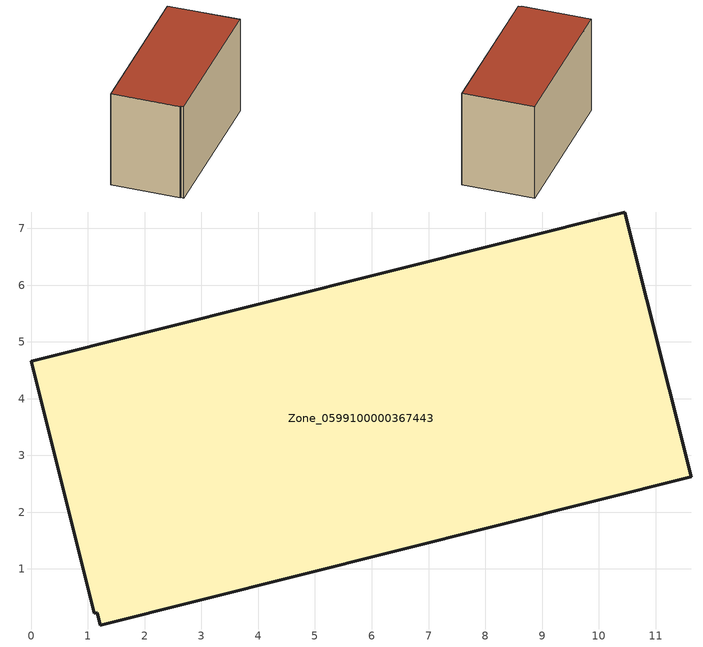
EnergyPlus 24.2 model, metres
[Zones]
Zone_0599100000367443
 floor ground (C_G): 1.16,0.23 1.11,0.22 0,4.66 10.46,7.29 11.63,2.63 1.21,0.01 z0
 wall outside (C_F): 11.63,2.63 10.46,7.29 0,4.66 1.11,0.22 1.16,0.23 1.21,0.01 11.63,2.63 z0:6.74
 roof outside (C_R): 1.21,0.01 11.63,2.63 10.46,7.29 0,4.66 1.11,0.22 1.16,0.23 z6.74
[BUILDING]
Pand.0599100000367443: North Axis=0; Terrain=City; Loads Convergence Tolerance Value=0.04; Temperature Convergence Tolerance Value=0.4; Solar Distribution=FullExterior; Maximum Number of Warmup Days=25; Minimum Number of Warmup Days=1
[Site:Location]
Rotterdam.The.Hague.AP_ZH_NLD Design_Conditions: Latitude=51.96; Longitude=4.45; Time Zone=1; Elevation=-4.5
[SITE:GROUNDTEMPERATURE:BUILDINGSURFACE]
18, 18, 18, 18, 18, 18, 18, 18, 18, 18, 18, 18
[MATERIAL] Thermal Absorptance=0.9; Solar Absorptance=0.7; Visible Absorptance=0.7
Name | Roughness | Thickness | Conductivity | Density | Specific Heat
G.TI.1992-2005 | MediumSmooth | 0.15 | 0.06 | 540 | 1210
F.TI.1992-2005 | Rough | 0.3 | 0.12 | 1920 | 840
R.TI.1992-2005 | MediumRough | 0.2 | 0.08 | 1500 | 1000
[CONSTRUCTION]
C_G: G.TI.1992-2005
C_F: F.TI.1992-2005
C_R: R.TI.1992-2005
[ZONE]
Zone_0599100000367443: Type=1; Multiplier=1; Ceiling Height=Autocalculate; Volume=Autocalculate; Floor Area=autocalculate; Part of Total Floor Area=Yes
[ZONEINFILTRATION:DESIGNFLOWRATE]
Infil_Zone_0599100000367443: Zone or ZoneList or Space or SpaceList=Zone_0599100000367443; Schedule=AlwaysOn; Design Flow Rate Calculation Method=Flow/Area; Flow Rate per Floor Area=0.0015; Constant Term Coefficient=1; Temperature Term Coefficient=0; Velocity Term Coefficient=0; Velocity Squared Term Coefficient=0
[HVACTEMPLATE:ZONE:IDEALLOADSAIRSYSTEM]
Zone_0599100000367443: Maximum Heating Supply Air Temperature=50; Minimum Cooling Supply Air Temperature=13; Maximum Heating Supply Air Humidity Ratio=0.0156; Minimum Cooling Supply Air Humidity Ratio=0.0077; Heating Limit=NoLimit; Cooling Limit=NoLimit; Dehumidification Control Type=ConstantSensibleHeatRatio; Cooling Sensible Heat Ratio=0.7; Dehumidification Setpoint=60; Humidification Control Type=None; Humidification Setpoint=30; Outdoor Air Method=None; Outdoor Air Flow Rate per Person=0.00944; Outdoor Air Flow Rate per Zone Floor Area=0; Outdoor Air Flow Rate per Zone=0; Demand Controlled Ventilation Type=None; Outdoor Air Economizer Type=NoEconomizer; Heat Recovery Type=None; Sensible Heat Recovery Effectiveness=0.7; Latent Heat Recovery Effectiveness=0.65
[ZONECONTROL:THERMOSTAT]
ThermostatControl_Zone_0599100000367443: Zone or ZoneList=Zone_0599100000367443; Control Type Schedule=DualSetpointControlType; Control 1=Thermostat_Zone_0599100000367443; Temperature Difference Between Cutout And Setpoint=0
[THERMOSTATSETPOINT:DUALSETPOINT]
Thermostat_Zone_0599100000367443: Heating Setpoint Temperature Schedule=HeatingSetpoint_Zone_0599100000367443; Cooling Setpoint Temperature Schedule=CoolingSetpoint_Zone_0599100000367443
[SCHEDULE:COMPACT]
HeatingSetpoint_Zone_0599100000367443: Through: 12/31, For: AllDays, Until: 24:00, 21
CoolingSetpoint_Zone_0599100000367443: Through: 12/31, For: AllDays, Until: 24:00, 24
DualSetpointControlType: Through: 12/31, For: AllDays, Until: 24:00, 4
AlwaysOn: Through: 12/31, For: AllDays, Until: 24:00, 1
